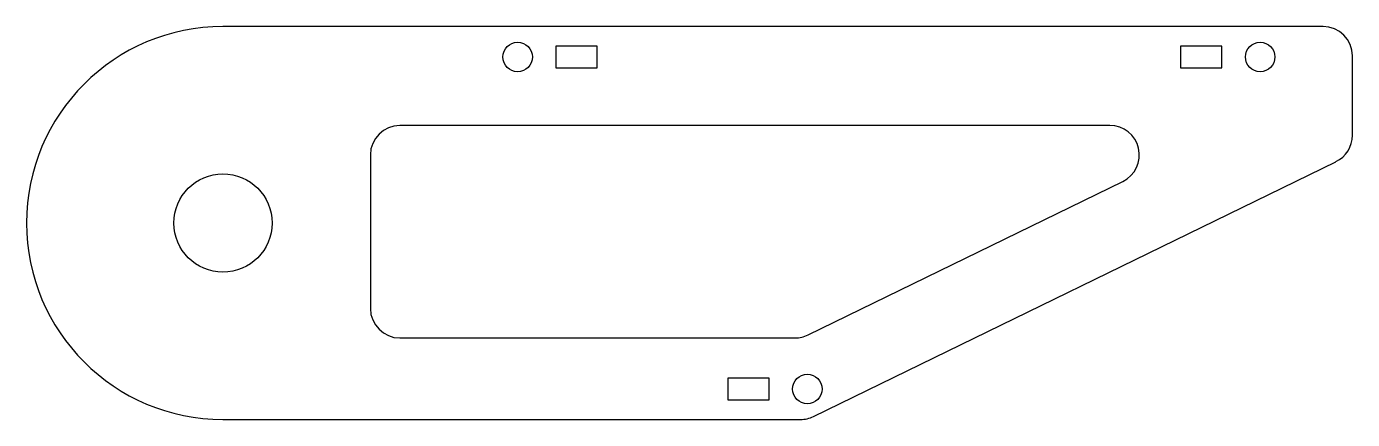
# Model space of a CAD drawing. Header units: millimetres. Extents: x -20 to 115, y -20 to 20.
import ezdxf

# ---------------------------------------------------------------- set-up
doc = ezdxf.new("R2010")
doc.units = ezdxf.units.MM

msp = doc.modelspace()

# ---------------------------------------------------------------- linework, layer by layer
at = {"color": 7, "linetype": 'Continuous', "lineweight": 25}
for p, q in [((112, 20), (0, 20)), ((38.1, 18), (33.9, 18)), ((33.9, 18), (33.9, 15.8)), ((38.1, 15.8), (38.1, 18)), ((101.7, 18), (97.5, 18)), ((97.5, 18), (97.5, 15.8)), ((101.7, 15.8), (101.7, 18)), ((115, 8.94), (115, 17)), ((33.9, 15.8), (38.1, 15.8)), ((97.5, 15.8), (101.7, 15.8)), ((90.3, 9.93), (18.01, 9.93)), ((15.01, 6.93), (15.01, -8.7)), ((60.12, -19.7), (113.31, 6.24)), ((59.57, -11.39), (91.62, 4.24)), ((18.01, -11.7), (58.25, -11.7)), ((51.4, -15.8), (51.4, -18)), ((55.6, -15.8), (51.4, -15.8)), ((55.6, -18), (55.6, -15.8)), ((51.4, -18), (55.6, -18)), ((0, -20), (58.81, -20))]:
    msp.add_line(p, q, dxfattribs=at)
for centre, radius in [((30, 16.9), 1.5), ((105.6, 16.9), 1.5), ((0, 0), 5), ((59.5, -16.9), 1.5)]:
    msp.add_circle(centre, radius, dxfattribs=at)
for centre, radius, start, end in [((0, 0), 20, 90, 270), ((112, 17), 3, 0, 90), ((18.01, 6.93), 3, 90, 180), ((90.3, 6.93), 3, 295.9952, 90), ((112, 8.94), 3, 295.9952, 0), ((18.01, -8.7), 3, 180, 270), ((58.25, -8.7), 3, 270, 295.9952), ((58.81, -17), 3, 270, 295.9952)]:
    msp.add_arc(centre, radius, start, end, dxfattribs=at)

doc.saveas('drawing.dxf')
